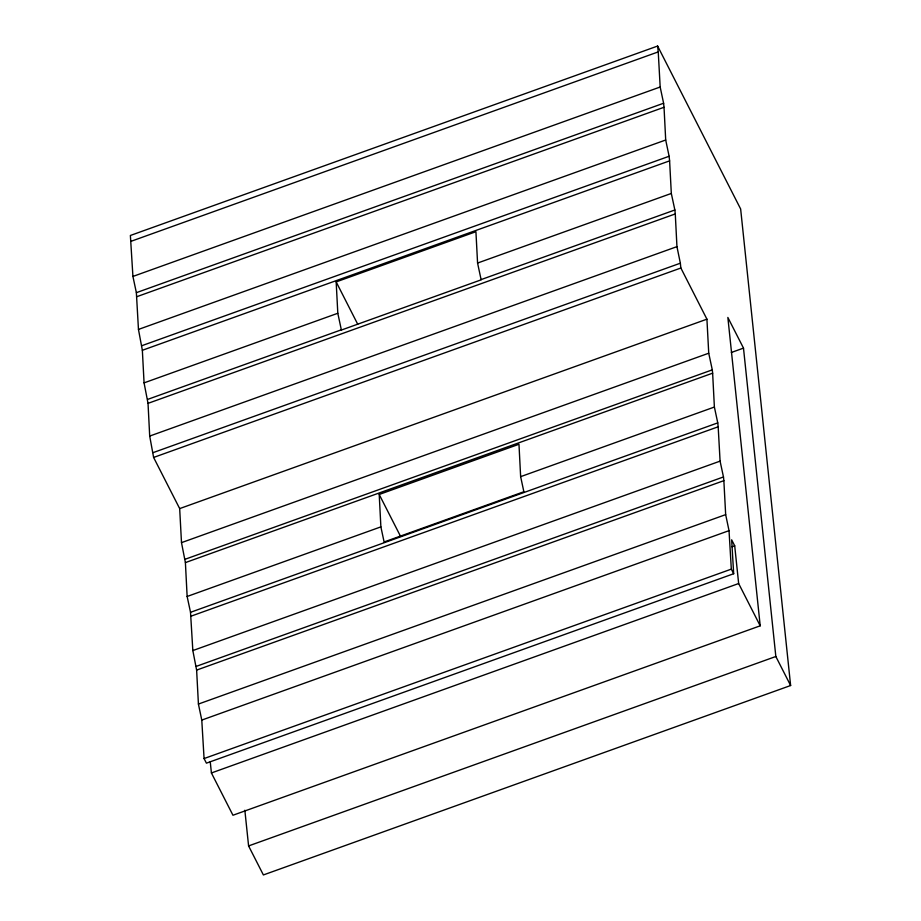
<?xml version="1.0" encoding="UTF-8"?>
<svg xmlns="http://www.w3.org/2000/svg" width="921" height="921" viewBox="0 0 921 921"><rect width="100%" height="100%" fill="white"/><g stroke="black" fill="none" stroke-linecap="round" stroke-linejoin="round"><path stroke-width="1.38" d="M244.848 810.238L248.589 845.927L263.383 874.95L790.621 685.523L740.645 208.986L657.617 46.05L130.379 235.477L132.923 276.438L136.366 292.671L138.461 329.43L142.352 350.291L144.067 382.871L148.028 403.352L149.697 436.07L153.611 457.449L179.676 508.599L181.495 542.642L185.397 562.604L187.136 596.474L190.52 612.304L192.834 650.56L196.622 670.097L198.418 704.058L201.78 720.084L204.071 758.559L206.419 763.164L733.669 573.737L731.654 539.833L734.705 545.831L738.654 583.534L760.205 625.82L232.955 815.246L211.416 772.961L210.241 761.794M130.989 241.325L658.239 51.898L657.617 46.05M132.923 276.438L660.173 87.011L658.239 51.898M136.366 292.671L663.604 103.244L660.173 87.011M136.78 296.7L664.029 107.273L663.604 103.244M138.461 329.43L665.699 140.004L664.029 107.273M141.869 345.686L669.118 156.259L665.699 140.004M142.352 350.291L669.602 160.864L669.118 156.259M336.165 281.907L475.927 231.701L477.573 263.049L481.142 279.834L341.38 330.052L337.811 313.267L336.165 281.907L357.716 324.215M144.067 382.871L337.811 313.267M477.573 263.049L671.317 193.445L669.602 160.864M147.613 399.415L341.357 329.81M481.119 279.593L674.863 209.988L671.317 193.445M148.028 403.352L675.277 213.925L674.863 209.988M149.697 436.07L676.947 246.644L675.277 213.925M153.105 452.625L680.354 263.199L676.947 246.644M153.611 457.449L680.861 268.023L680.354 263.199M179.676 508.599L706.925 319.173L680.861 268.023M181.495 542.642L708.733 353.215L706.925 319.173M731.343 352.49L743.489 348.115L727.855 317.446L760.205 625.82M185.04 559.289L712.29 369.862L708.733 353.215M185.397 562.604L712.635 373.178L712.29 369.862M379.21 494.473L518.972 444.256L520.641 476.652L523.865 491.745L384.103 541.962L380.88 526.87L379.21 494.473L400.612 536.483M187.136 596.474L380.88 526.87M520.641 476.652L714.385 407.047L712.635 373.178M190.52 612.304L717.758 422.877L714.385 407.047M190.923 616.207L718.173 426.78L717.758 422.877M192.834 650.56L720.084 461.133L718.173 426.78M196.231 666.378L723.469 476.951L720.084 461.133M196.622 670.097L723.86 480.67L723.469 476.951M198.418 704.058L725.667 514.632L723.86 480.67M201.78 720.084L729.029 530.657L725.667 514.632M731.999 546.798L734.705 545.831M204.071 758.559L731.32 569.132L729.029 530.657M211.416 772.961L738.654 583.534M248.589 845.927L775.839 656.5L743.489 348.115M731.32 569.132L733.669 573.737M775.839 656.5L790.621 685.523"/></g></svg>
